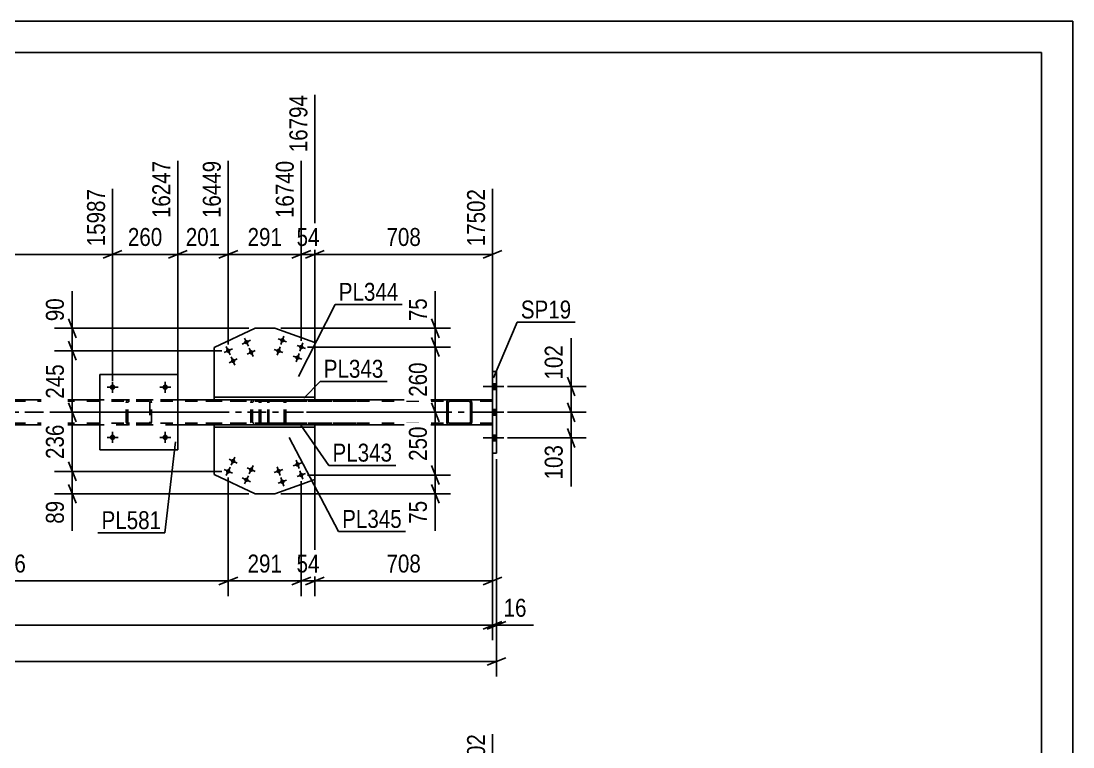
# Model space of a CAD drawing. Header units: millimetres. Extents: x 0 to 841, y 0 to 594.
# Drawn here: x 673.3 to 841, y 478.2 to 594 of the extents above; entities that cross this region are included whole.
import ezdxf

# ---------------------------------------------------------------- set-up
doc = ezdxf.new("R2010")
doc.units = ezdxf.units.MM
doc.linetypes.add('DXK_LINE_DOT2', pattern=[3.9198, 1.9599, -1.9599])
doc.linetypes.add('DXK_LINE_DOT3', pattern=[5.9187, 2.979, -0.9799, 0.9799, -0.9799])
doc.styles.add('Arial Narrow', font='ARIALN.TTF', dxfattribs={"height": 0.2})

# ---------------------------------------------------------------- blocks, each defined once
blk = doc.blocks.new('Unknown-122568681-1133')
at = {"color": 5, "linetype": 'Continuous'}
for p, q in [((841, 594), (0, 594)), ((841, 0), (841, 594)), ((836, 589), (5, 589)), ((836, 5), (836, 589))]:
    blk.add_line(p, q, dxfattribs=at)
blk = doc.blocks.new('Bolt-122568681-3893 - 3869')
at = {"linetype": 'Continuous'}
for points in [[(717.04, 523.15, -1), (717.72, 523.4, -1)], [(714.02, 522.09, -1), (714.7, 522.33, -1)], [(717.64, 521.46, -1), (718.32, 521.7, -1)], [(714.62, 520.39, -1), (715.3, 520.63, -1)]]:
    blk.add_hatch(color=1, dxfattribs=at).paths.add_polyline_path(points)
at = {"color": 1, "linetype": 'Continuous'}
for p, q in [((718.06, 523.52), (716.7, 523.03)), ((717.62, 522.6), (717.14, 523.95)), ((715.04, 522.45), (713.68, 521.96)), ((714.6, 521.53), (714.12, 522.88)), ((718.66, 521.82), (717.3, 521.34)), ((718.22, 520.9), (717.74, 522.26)), ((715.64, 520.75), (714.29, 520.27)), ((715.2, 519.83), (714.72, 521.19))]:
    blk.add_line(p, q, dxfattribs=at)
blk = doc.blocks.new('Part-122568681-4022 - 3869')
at = {"linetype": 'Continuous'}
blk.add_hatch(color=2, dxfattribs=at).paths.add_polyline_path([(736.47, 533.59), (735.67, 534.99), (737.27, 534.99)])
at = {"color": 2, "linetype": 'Continuous'}
for p, q in [((736.47, 533.59), (735.67, 534.99)), ((735.67, 534.99), (737.27, 534.99)), ((737.27, 534.99), (736.47, 533.59)), ((685.89, 533.59), (647.21, 533.59)), ((704.11, 533.59), (698.29, 533.59)), ((741.64, 533.59), (720.15, 533.59)), ((748.47, 533.59), (744.69, 533.59)), ((685.89, 529.59), (647.21, 529.59)), ((704.11, 529.59), (698.29, 529.59)), ((748.47, 529.59), (720.14, 529.59))]:
    blk.add_line(p, q, dxfattribs=at)
at = {"color": 7, "linetype": 'DXK_LINE_DOT2'}
for p, q in [((748.47, 533.35), (105.72, 533.35)), ((748.47, 533.59), (124, 533.59)), ((698.29, 533.59), (685.89, 533.59)), ((720.15, 533.59), (704.11, 533.59)), ((744.69, 533.59), (741.64, 533.59)), ((748.47, 529.59), (748.47, 533.59)), ((748.47, 533.59), (748.47, 533.59)), ((748.47, 533.59), (748.47, 529.59)), ((748.47, 533.35), (748.47, 533.35)), ((748.47, 529.83), (105.72, 529.83)), ((698.29, 529.59), (685.89, 529.59)), ((720.14, 529.59), (704.11, 529.59)), ((748.47, 529.83), (748.47, 529.83)), ((748.47, 529.59), (748.47, 529.59)), ((748.47, 529.59), (748.47, 529.59))]:
    blk.add_line(p, q, dxfattribs=at)
at = {"color": 7, "linetype": 'DXK_LINE_DOT3'}
blk.add_line((105.72, 531.59), (748.47, 531.59), dxfattribs=at)
at = {"color": 2, "linetype": 'Continuous'}
blk.add_circle((736.47, 534.49), 1, dxfattribs=at)
blk = doc.blocks.new('Bolt-122568681-3894 - 3869')
at = {"linetype": 'Continuous'}
for points in [[(706.78, 523.95, -1), (707.43, 523.64, -1)], [(706.01, 522.32, -1), (706.66, 522.01, -1)], [(709.67, 522.58, -1), (710.32, 522.27, -1)], [(708.9, 520.95, -1), (709.55, 520.65, -1)]]:
    blk.add_hatch(color=1, dxfattribs=at).paths.add_polyline_path(points)
at = {"color": 1, "linetype": 'Continuous'}
for p, q in [((707.76, 523.49), (706.46, 524.1)), ((706.8, 523.14), (707.41, 524.45)), ((706.99, 521.86), (705.69, 522.48)), ((706.03, 521.52), (706.64, 522.82)), ((710.65, 522.12), (709.35, 522.73)), ((709.69, 521.78), (710.31, 523.08)), ((709.88, 520.49), (708.58, 521.11)), ((708.92, 520.15), (709.54, 521.45))]:
    blk.add_line(p, q, dxfattribs=at)
blk = doc.blocks.new('Part-122568681-3909 - 3869')
at = {"color": 2, "linetype": 'Continuous'}
for p, q in [((704.11, 529.59), (704.11, 529.59)), ((704.11, 529.59), (720.14, 529.59)), ((704.11, 529.19), (704.11, 529.59)), ((704.11, 529.19), (720.14, 529.19)), ((720.14, 529.59), (720.14, 529.59)), ((720.14, 529.19), (720.14, 529.59))]:
    blk.add_line(p, q, dxfattribs=at)
at = {"color": 7, "linetype": 'DXK_LINE_DOT2'}
for p, q in [((720.14, 529.59), (704.11, 529.59)), ((704.11, 529.19), (720.14, 529.19))]:
    blk.add_line(p, q, dxfattribs=at)
blk = doc.blocks.new('Part-122568681-3914 - 3869')
at = {"color": 2, "linetype": 'Continuous'}
for p, q in [((704.11, 529.19), (704.11, 521.67)), ((720.14, 529.19), (720.14, 520.86)), ((704.11, 521.67), (710.63, 518.59)), ((720.14, 520.86), (713.74, 518.59)), ((710.63, 518.59), (713.74, 518.59))]:
    blk.add_line(p, q, dxfattribs=at)
at = {"color": 7, "linetype": 'DXK_LINE_DOT2'}
blk.add_line((720.14, 529.19), (704.11, 529.19), dxfattribs=at)
blk = doc.blocks.new('Bolt-122568681-3920 - 3869')
at = {"linetype": 'Continuous'}
for points in [[(715.3, 542.95, -1), (714.63, 543.19, -1)], [(714.7, 541.25, -1), (714.02, 541.5, -1)], [(718.32, 541.88, -1), (717.64, 542.12, -1)], [(717.72, 540.18, -1), (717.04, 540.43, -1)]]:
    blk.add_hatch(color=1, dxfattribs=at).paths.add_polyline_path(points)
at = {"color": 1, "linetype": 'Continuous'}
for p, q in [((715.21, 543.75), (714.72, 542.39)), ((714.6, 542.05), (714.12, 540.7)), ((714.29, 543.31), (715.64, 542.83)), ((717.3, 542.24), (718.66, 541.76)), ((718.22, 542.68), (717.74, 541.32)), ((713.68, 541.62), (715.04, 541.13)), ((716.7, 540.55), (718.06, 540.06)), ((717.62, 540.98), (717.14, 539.63))]:
    blk.add_line(p, q, dxfattribs=at)
blk = doc.blocks.new('Part-122568681-3985 - 3869')
at = {"color": 2, "linetype": 'Continuous'}
blk.add_line((704.11, 533.59), (700.38, 533.59), dxfattribs=at)
at = {"color": 7, "linetype": 'DXK_LINE_DOT2'}
for p, q in [((712.54, 533.35), (700.38, 533.35)), ((712.54, 533.59), (704.11, 533.59)), ((709.98, 533.3), (709.94, 533.11)), ((709.98, 533.3), (709.98, 533.3)), ((710.21, 533.21), (710.27, 533.28)), ((710.44, 533.59), (710.25, 533.56)), ((710.27, 533.28), (710.35, 533.34)), ((710.35, 533.34), (710.44, 533.35)), ((710.44, 533.59), (710.44, 533.59)), ((711.26, 533.59), (711.26, 533.35)), ((712.64, 533.56), (712.54, 533.59)), ((712.54, 533.35), (712.59, 533.34)), ((712.59, 533.34), (712.63, 533.28)), ((712.63, 533.28), (712.66, 533.21)), ((712.73, 533.45), (712.64, 533.56)), ((712.79, 533.3), (712.73, 533.45)), ((712.81, 533.11), (712.79, 533.3)), ((709.94, 530.07), (709.94, 533.11)), ((710.19, 533.11), (710.21, 533.21)), ((710.19, 530.07), (710.19, 533.11)), ((712.66, 533.21), (712.67, 533.11)), ((712.67, 530.07), (712.67, 533.11)), ((712.81, 530.07), (712.81, 533.11)), ((709.94, 530.07), (709.98, 529.89)), ((710.21, 529.98), (710.19, 530.07)), ((710.27, 529.9), (710.21, 529.98)), ((712.66, 529.98), (712.63, 529.9)), ((712.67, 530.07), (712.66, 529.98)), ((712.79, 529.89), (712.81, 530.07)), ((712.54, 529.83), (700.38, 529.83)), ((712.54, 529.59), (700.38, 529.59)), ((710.25, 529.63), (710.26, 529.63)), ((710.26, 529.63), (710.44, 529.59)), ((710.27, 529.9), (710.29, 529.89)), ((710.29, 529.89), (710.35, 529.85)), ((710.35, 529.85), (710.44, 529.83)), ((711.26, 529.59), (711.26, 529.83)), ((712.59, 529.85), (712.54, 529.83)), ((712.54, 529.59), (712.64, 529.63)), ((712.63, 529.9), (712.59, 529.85)), ((712.64, 529.63), (712.73, 529.74)), ((712.73, 529.74), (712.79, 529.89))]:
    blk.add_line(p, q, dxfattribs=at)
blk.add_arc((710.43, 533.1), 0.492, 111.1944, 156.1509, dxfattribs=at)
blk = doc.blocks.new('Bolt-122568681-3921 - 3869')
at = {"linetype": 'Continuous'}
for points in [[(706.66, 541.57, -1), (706.01, 541.26, -1)], [(709.55, 542.94, -1), (708.9, 542.63, -1)], [(707.43, 539.94, -1), (706.78, 539.63, -1)], [(710.32, 541.31, -1), (709.67, 541, -1)]]:
    blk.add_hatch(color=1, dxfattribs=at).paths.add_polyline_path(points)
at = {"color": 1, "linetype": 'Continuous'}
for p, q in [((708.92, 543.43), (709.54, 542.13)), ((705.69, 541.1), (706.99, 541.72)), ((706.03, 542.06), (706.64, 540.76)), ((708.58, 542.47), (709.88, 543.09)), ((709.69, 541.81), (710.31, 540.5)), ((706.46, 539.48), (707.76, 540.09)), ((706.8, 540.44), (707.41, 539.13)), ((709.35, 540.85), (710.65, 541.46))]:
    blk.add_line(p, q, dxfattribs=at)
blk = doc.blocks.new('Part-122568681-3926 - 3869')
at = {"color": 2, "linetype": 'Continuous'}
for p, q in [((704.11, 533.99), (704.11, 533.59)), ((704.11, 533.99), (720.15, 533.99)), ((704.11, 533.59), (720.15, 533.59)), ((720.15, 533.99), (720.15, 533.59))]:
    blk.add_line(p, q, dxfattribs=at)
blk = doc.blocks.new('Part-122568681-3931 - 3869')
at = {"color": 2, "linetype": 'Continuous'}
for p, q in [((710.63, 544.99), (704.11, 541.91)), ((713.74, 544.99), (710.63, 544.99)), ((720.15, 542.72), (713.74, 544.99)), ((704.11, 541.91), (704.11, 533.99)), ((720.15, 533.99), (720.15, 542.72))]:
    blk.add_line(p, q, dxfattribs=at)
at = {"color": 7, "linetype": 'DXK_LINE_DOT2'}
blk.add_line((704.11, 533.99), (720.15, 533.99), dxfattribs=at)
blk = doc.blocks.new('Part-122568681-4027 - 3869')
at = {"color": 7, "linetype": 'DXK_LINE_DOT2'}
for p, q in [((711.3, 533.3), (711.26, 533.11)), ((711.3, 533.3), (711.3, 533.3)), ((711.53, 533.21), (711.59, 533.28)), ((711.76, 533.59), (711.57, 533.56)), ((711.59, 533.28), (711.67, 533.34)), ((711.67, 533.34), (711.77, 533.35)), ((711.77, 533.59), (711.76, 533.59)), ((720.15, 533.59), (711.77, 533.59)), ((726.76, 533.35), (711.77, 533.35)), ((715.2, 533.56), (715.01, 533.59)), ((715.01, 533.35), (715.1, 533.34)), ((715.1, 533.34), (715.19, 533.28)), ((715.19, 533.28), (715.24, 533.21)), ((715.52, 533.11), (715.48, 533.3)), ((715.48, 533.3), (715.48, 533.3)), ((711.26, 530.07), (711.26, 533.11)), ((711.52, 533.11), (711.53, 533.21)), ((711.52, 530.07), (711.52, 533.11)), ((715.24, 533.21), (715.26, 533.11)), ((715.26, 530.07), (715.26, 533.11)), ((715.52, 530.07), (715.52, 533.11)), ((711.26, 530.07), (711.3, 529.89)), ((711.53, 529.98), (711.52, 530.07)), ((711.59, 529.9), (711.53, 529.98)), ((715.24, 529.98), (715.19, 529.9)), ((715.26, 530.07), (715.24, 529.98)), ((715.48, 529.89), (715.52, 530.07)), ((711.57, 529.63), (711.58, 529.63)), ((711.58, 529.63), (711.77, 529.59)), ((711.59, 529.9), (711.61, 529.89)), ((711.61, 529.89), (711.67, 529.85)), ((711.67, 529.85), (711.77, 529.83)), ((726.76, 529.83), (711.77, 529.83)), ((726.76, 529.59), (711.77, 529.59)), ((715.1, 529.85), (715.01, 529.83)), ((715.01, 529.59), (715.2, 529.63)), ((715.19, 529.9), (715.1, 529.85))]:
    blk.add_line(p, q, dxfattribs=at)
at = {"color": 2, "linetype": 'Continuous'}
blk.add_line((726.76, 533.59), (720.15, 533.59), dxfattribs=at)
at = {"color": 7, "linetype": 'DXK_LINE_DOT2'}
for centre, start, end in [((711.75, 533.09), 110.7586, 155.6803), ((715.03, 530.1), 290.7586, 335.6803)]:
    blk.add_arc(centre, 0.496, start, end, dxfattribs=at)
blk = doc.blocks.new('Bolt-122568681-3963 - 3869')
at = {"linetype": 'Continuous'}
for points in [[(749.11, 535.25), (749.11, 536.13), (748.47, 536.13), (748.47, 535.25)], [(749.11, 535.25), (749.11, 536.13), (748.47, 536.13), (748.47, 535.25)], [(749.11, 535.25), (749.11, 536.13), (748.47, 536.13), (748.47, 535.25)], [(749.11, 531.15), (749.11, 532.03), (748.47, 532.03), (748.47, 531.15)], [(749.11, 531.15), (749.11, 532.03), (748.47, 532.03), (748.47, 531.15)], [(749.11, 527.05), (749.11, 527.93), (748.47, 527.93), (748.47, 527.05)], [(749.11, 527.05), (749.11, 527.93), (748.47, 527.93), (748.47, 527.05)], [(749.11, 527.05), (749.11, 527.93), (748.47, 527.93), (748.47, 527.05)]]:
    blk.add_hatch(color=1, dxfattribs=at).paths.add_polyline_path(points)
at = {"color": 1, "linetype": 'Continuous'}
for p, q in [((750.27, 535.69), (746.95, 535.69)), ((750.27, 535.69), (746.95, 535.69)), ((750.27, 535.69), (746.95, 535.69)), ((749.11, 536.13), (748.47, 536.13)), ((749.11, 536.13), (748.47, 536.13)), ((749.11, 536.13), (748.47, 536.13)), ((749.11, 535.25), (748.47, 535.25)), ((749.11, 535.25), (748.47, 535.25)), ((749.11, 535.25), (748.47, 535.25)), ((749.11, 532.03), (748.47, 532.03)), ((749.11, 532.03), (748.47, 532.03)), ((750.27, 531.59), (746.95, 531.59)), ((750.27, 531.59), (746.95, 531.59)), ((749.11, 531.15), (748.47, 531.15)), ((749.11, 531.15), (748.47, 531.15)), ((750.27, 527.49), (746.95, 527.49)), ((750.27, 527.49), (746.95, 527.49)), ((750.27, 527.49), (746.95, 527.49)), ((749.11, 527.93), (748.47, 527.93)), ((749.11, 527.93), (748.47, 527.93)), ((749.11, 527.93), (748.47, 527.93)), ((749.11, 527.05), (748.47, 527.05)), ((749.11, 527.05), (748.47, 527.05)), ((749.11, 527.05), (748.47, 527.05))]:
    blk.add_line(p, q, dxfattribs=at)
blk = doc.blocks.new('Part-122568681-4071 - 3869')
at = {"color": 2, "linetype": 'Continuous'}
for p, q in [((741.2, 533.3), (741.17, 533.11)), ((741.43, 533.21), (741.48, 533.28)), ((741.65, 533.59), (741.46, 533.56)), ((741.48, 533.28), (741.56, 533.34)), ((741.56, 533.34), (741.65, 533.35)), ((744.69, 533.59), (741.65, 533.59)), ((744.69, 533.35), (741.65, 533.35)), ((744.87, 533.56), (744.69, 533.59)), ((744.69, 533.35), (744.78, 533.34)), ((744.78, 533.34), (744.86, 533.28)), ((744.86, 533.28), (744.91, 533.21)), ((745.17, 533.11), (745.13, 533.3)), ((741.17, 530.07), (741.17, 533.11)), ((741.41, 533.11), (741.43, 533.21)), ((741.41, 530.07), (741.41, 533.11)), ((744.91, 533.21), (744.93, 533.11)), ((744.93, 533.11), (744.93, 530.07)), ((745.17, 530.07), (745.17, 533.11)), ((741.17, 530.07), (741.2, 529.89)), ((741.43, 529.98), (741.41, 530.07)), ((741.48, 529.9), (741.43, 529.98)), ((744.91, 529.98), (744.86, 529.9)), ((744.93, 530.07), (744.91, 529.98)), ((745.13, 529.89), (745.17, 530.07)), ((741.46, 529.63), (741.65, 529.59)), ((741.56, 529.85), (741.48, 529.9)), ((741.65, 529.83), (741.56, 529.85)), ((744.69, 529.83), (741.65, 529.83)), ((744.69, 529.59), (741.65, 529.59)), ((744.78, 529.85), (744.69, 529.83)), ((744.69, 529.59), (744.87, 529.63)), ((744.86, 529.9), (744.78, 529.85))]:
    blk.add_line(p, q, dxfattribs=at)
at = {"color": 7, "linetype": 'DXK_LINE_DOT2'}
for p, q in [((741.17, 533.11), (741.2, 533.3)), ((741.46, 533.56), (741.65, 533.59)), ((744.69, 533.59), (744.87, 533.56)), ((745.13, 533.3), (745.17, 533.11)), ((741.2, 529.89), (741.17, 530.07)), ((745.17, 530.07), (745.13, 529.89)), ((741.65, 529.59), (741.46, 529.63)), ((744.87, 529.63), (744.69, 529.59))]:
    blk.add_line(p, q, dxfattribs=at)
at = {"color": 7, "linetype": 'DXK_LINE_DOT3'}
blk.add_line((743.17, 531.59), (743.17, 531.59), dxfattribs=at)
at = {"color": 2, "linetype": 'Continuous'}
for centre, start, end in [((741.65, 533.11), 112.5003, 157.5003), ((744.69, 533.11), 22.5003, 67.5003), ((741.65, 530.07), 202.5003, 247.5003), ((744.69, 530.07), 292.5003, 337.5003)]:
    blk.add_arc(centre, 0.48, start, end, dxfattribs=at)
at = {"color": 7, "linetype": 'DXK_LINE_DOT2'}
for centre, start, end in [((741.65, 533.11), 112.5003, 157.5003), ((744.69, 533.11), 22.5003, 67.5003), ((741.65, 530.07), 202.5003, 247.5003), ((744.69, 530.07), 292.5003, 337.5003)]:
    blk.add_arc(centre, 0.48, start, end, dxfattribs=at)
blk = doc.blocks.new('Bolt-122568681-4073 - 3869')
at = {"linetype": 'Continuous'}
for points in [[(688.33, 535.59, -1), (687.45, 535.59, -1)], [(696.73, 535.59, -1), (695.85, 535.59, -1)]]:
    blk.add_hatch(color=1, dxfattribs=at).paths.add_polyline_path(points)
at = {"color": 1, "linetype": 'Continuous'}
for p, q in [((687.01, 535.59), (688.77, 535.59)), ((687.89, 536.47), (687.89, 534.71)), ((695.41, 535.59), (697.17, 535.59)), ((696.29, 536.47), (696.29, 534.71))]:
    blk.add_line(p, q, dxfattribs=at)
blk = doc.blocks.new('Part-122568681-4090 - 3869')
at = {"color": 7, "linetype": 'DXK_LINE_DOT2'}
for p, q in [((690.09, 533.11), (690.12, 533.3)), ((690.12, 533.3), (690.09, 533.11)), ((690.34, 533.21), (690.4, 533.28)), ((690.38, 533.56), (690.57, 533.59)), ((690.57, 533.59), (690.38, 533.56)), ((690.4, 533.28), (690.47, 533.34)), ((690.47, 533.34), (690.57, 533.35)), ((693.61, 533.59), (690.57, 533.59)), ((693.61, 533.35), (690.57, 533.35)), ((693.61, 533.59), (693.79, 533.56)), ((693.79, 533.56), (693.61, 533.59)), ((693.61, 533.35), (693.7, 533.34)), ((693.7, 533.34), (693.78, 533.28)), ((693.78, 533.28), (693.83, 533.21)), ((694.05, 533.3), (694.09, 533.11)), ((694.09, 533.11), (694.05, 533.3)), ((690.09, 530.07), (690.09, 533.11)), ((690.33, 533.11), (690.34, 533.21)), ((690.33, 530.07), (690.33, 533.11)), ((693.83, 533.21), (693.85, 533.11)), ((693.85, 533.11), (693.85, 530.07)), ((694.09, 530.07), (694.09, 533.11)), ((690.12, 529.89), (690.09, 530.07)), ((690.09, 530.07), (690.12, 529.89)), ((690.34, 529.98), (690.33, 530.07)), ((690.4, 529.9), (690.34, 529.98)), ((693.83, 529.98), (693.78, 529.9)), ((693.85, 530.07), (693.83, 529.98)), ((694.09, 530.07), (694.05, 529.89)), ((694.05, 529.89), (694.09, 530.07)), ((690.57, 529.59), (690.38, 529.63)), ((690.38, 529.63), (690.57, 529.59)), ((690.47, 529.85), (690.4, 529.9)), ((690.57, 529.83), (690.47, 529.85)), ((693.61, 529.83), (690.57, 529.83)), ((693.61, 529.59), (690.57, 529.59)), ((693.7, 529.85), (693.61, 529.83)), ((693.79, 529.63), (693.61, 529.59)), ((693.61, 529.59), (693.79, 529.63)), ((693.78, 529.9), (693.7, 529.85))]:
    blk.add_line(p, q, dxfattribs=at)
at = {"color": 7, "linetype": 'DXK_LINE_DOT3'}
blk.add_line((692.09, 531.59), (692.09, 531.59), dxfattribs=at)
at = {"color": 7, "linetype": 'DXK_LINE_DOT2'}
for centre, start, end in [((690.57, 533.11), 112.5003, 157.5003), ((690.57, 533.11), 112.5003, 157.5003), ((693.61, 533.11), 22.5003, 67.5003), ((693.61, 533.11), 22.5003, 67.5003), ((690.57, 530.07), 202.5003, 247.5003), ((690.57, 530.07), 202.5003, 247.5003), ((693.61, 530.07), 292.5003, 337.5003), ((693.61, 530.07), 292.5003, 337.5003)]:
    blk.add_arc(centre, 0.48, start, end, dxfattribs=at)
blk = doc.blocks.new('Part-122568681-4095 - 3869')
at = {"color": 2, "linetype": 'Continuous'}
for p, q in [((685.89, 537.59), (685.89, 525.59)), ((685.89, 537.59), (698.29, 537.59)), ((698.29, 537.59), (698.29, 525.59)), ((685.89, 525.59), (698.29, 525.59))]:
    blk.add_line(p, q, dxfattribs=at)
blk = doc.blocks.new('Bolt-122568681-4096 - 3869')
at = {"linetype": 'Continuous'}
for points in [[(688.33, 527.59, -1), (687.45, 527.59, -1)], [(696.73, 527.59, -1), (695.85, 527.59, -1)]]:
    blk.add_hatch(color=1, dxfattribs=at).paths.add_polyline_path(points)
at = {"color": 1, "linetype": 'Continuous'}
for p, q in [((687.89, 528.47), (687.89, 526.71)), ((696.29, 528.47), (696.29, 526.71)), ((687.01, 527.59), (688.77, 527.59)), ((695.41, 527.59), (697.17, 527.59))]:
    blk.add_line(p, q, dxfattribs=at)
blk = doc.blocks.new('Part-122568681-4115 - 3869')
at = {"color": 2, "linetype": 'Continuous'}
for p, q in [((748.47, 538.09), (748.47, 538.09)), ((748.47, 538.09), (749.11, 538.09)), ((748.47, 538.09), (748.47, 525.09)), ((749.11, 538.09), (749.11, 538.09)), ((749.11, 538.09), (749.11, 525.09)), ((748.47, 525.09), (748.47, 525.09)), ((749.11, 525.09), (748.47, 525.09)), ((749.11, 525.09), (749.11, 525.09))]:
    blk.add_line(p, q, dxfattribs=at)
at = {"color": 7, "linetype": 'DXK_LINE_DOT2'}
for p, q in [((749.11, 538.09), (748.47, 538.09)), ((748.47, 538.09), (748.47, 525.09)), ((749.11, 538.09), (749.11, 525.09)), ((748.47, 525.09), (749.11, 525.09))]:
    blk.add_line(p, q, dxfattribs=at)
blk = doc.blocks.new('StraightDimension-122568681-4601 - 3869')
at = {"color": 7, "linetype": 'Continuous'}
for p, q in [((647.21, 534.59), (647.21, 571.71)), ((687.89, 536.59), (687.89, 567.21)), ((648.71, 557.37), (645.71, 556.17)), ((647.21, 556.77), (687.89, 556.77)), ((686.39, 556.17), (689.39, 557.37))]:
    blk.add_line(p, q, dxfattribs=at)
at = {"color": 0, "linetype": 'Continuous'}
blk.add_wipeout([(687.29, 567.81), (683.09, 567.81), (683.09, 557.47), (687.29, 557.47)], dxfattribs=at)
at = {"color": 0}
blk.add_wipeout([(671.8, 557.52), (671.8, 561.72), (663.29, 561.72), (663.29, 557.52)], dxfattribs=at)
at = {"color": 3, "linetype": 'Continuous', "style": 'Arial Narrow'}
blk.add_text('15987', height=2.863, rotation=90.0002, dxfattribs=at).set_placement((686.69, 558.07))
at = {"color": 3, "style": 'Arial Narrow'}
blk.add_text('1017', height=2.863, dxfattribs=at).set_placement((663.89, 558.12))
blk = doc.blocks.new('StraightDimension-122568681-4386 - 3869')
at = {"color": 7, "linetype": 'Continuous'}
for p, q in [((718.98, 521.58), (741.75, 521.58)), ((738.75, 523.08), (739.95, 520.08)), ((739.35, 518.59), (739.35, 521.58)), ((739.95, 517.09), (738.75, 520.09)), ((714.74, 518.59), (741.75, 518.59))]:
    blk.add_line(p, q, dxfattribs=at)
at = {"color": 0}
blk.add_wipeout([(738.6, 518.06), (734.4, 518.06), (734.4, 513.21), (738.6, 513.21)], dxfattribs=at)
at = {"color": 7, "linetype": 'Continuous'}
blk.add_line((739.35, 518.59), (739.35, 512.68), dxfattribs=at)
blk.add_line((739.35, 518.59), (739.35, 512.68), dxfattribs=at)
at = {"color": 3, "style": 'Arial Narrow'}
blk.add_text('75', height=2.863, rotation=90.0002, dxfattribs=at).set_placement((738, 513.81))
blk = doc.blocks.new('StraightDimension-122568681-4487 - 3869')
at = {"color": 7, "linetype": 'Continuous'}
for p, q in [((749.11, 524.09), (749.11, 489.43)), ((63.16, 491.83), (749.11, 491.83)), ((747.61, 491.23), (750.61, 492.43))]:
    blk.add_line(p, q, dxfattribs=at)
blk = doc.blocks.new('StraightDimension-122568681-4168 - 3869')
at = {"color": 7, "linetype": 'Continuous'}
for p, q in [((760.4, 537.19), (761.6, 534.19)), ((750.87, 535.69), (763.4, 535.69)), ((761, 531.59), (761, 535.69)), ((761.6, 530.09), (760.4, 533.09)), ((750.87, 531.59), (763.4, 531.59))]:
    blk.add_line(p, q, dxfattribs=at)
at = {"color": 0}
blk.add_wipeout([(760.25, 542.9), (756.05, 542.9), (756.05, 536.22), (760.25, 536.22)], dxfattribs=at)
at = {"color": 7, "linetype": 'Continuous'}
blk.add_line((761, 535.69), (761, 543.43), dxfattribs=at)
blk.add_line((761, 535.69), (761, 543.43), dxfattribs=at)
at = {"color": 3, "style": 'Arial Narrow'}
blk.add_text('102', height=2.863, rotation=90.0002, dxfattribs=at).set_placement((759.65, 536.82))
blk = doc.blocks.new('StraightDimension-122568681-4184 - 3869')
at = {"color": 7, "linetype": 'Continuous'}
for p, q in [((760.4, 533.09), (761.6, 530.09)), ((750.87, 531.59), (763.4, 531.59)), ((761, 527.49), (761, 531.59)), ((761.6, 525.99), (760.4, 528.99)), ((750.87, 527.49), (763.4, 527.49))]:
    blk.add_line(p, q, dxfattribs=at)
at = {"color": 0}
blk.add_wipeout([(760.25, 526.97), (756.05, 526.97), (756.05, 520.28), (760.25, 520.28)], dxfattribs=at)
at = {"color": 7, "linetype": 'Continuous'}
blk.add_line((761, 527.49), (761, 519.76), dxfattribs=at)
blk.add_line((761, 527.49), (761, 519.76), dxfattribs=at)
at = {"color": 3, "style": 'Arial Narrow'}
blk.add_text('103', height=2.863, rotation=90.0002, dxfattribs=at).set_placement((759.65, 520.88))
blk = doc.blocks.new('StraightDimension-122568681-4201 - 3869')
at = {"color": 7, "linetype": 'Continuous'}
for p, q in [((680.88, 546.49), (682.08, 543.49)), ((709.63, 544.99), (678.63, 544.99)), ((681.48, 541.41), (681.48, 544.99)), ((682.08, 539.91), (680.88, 542.91)), ((705.34, 541.41), (678.63, 541.41))]:
    blk.add_line(p, q, dxfattribs=at)
at = {"color": 0}
blk.add_wipeout([(680.73, 550.37), (676.53, 550.37), (676.53, 545.52), (680.73, 545.52)], dxfattribs=at)
at = {"color": 7, "linetype": 'Continuous'}
blk.add_line((681.48, 544.99), (681.48, 550.9), dxfattribs=at)
blk.add_line((681.48, 544.99), (681.48, 550.9), dxfattribs=at)
at = {"color": 3, "style": 'Arial Narrow'}
blk.add_text('90', height=2.863, rotation=90.0002, dxfattribs=at).set_placement((680.13, 546.12))
blk = doc.blocks.new('StraightDimension-122568681-4211 - 3869')
at = {"color": 7, "linetype": 'Continuous'}
for p, q in [((680.88, 523.67), (682.08, 520.67)), ((705.34, 522.17), (678.63, 522.17)), ((681.48, 518.59), (681.48, 522.17)), ((682.08, 517.09), (680.88, 520.09)), ((709.63, 518.59), (678.63, 518.59))]:
    blk.add_line(p, q, dxfattribs=at)
at = {"color": 0}
blk.add_wipeout([(680.73, 518.06), (676.53, 518.06), (676.53, 513.21), (680.73, 513.21)], dxfattribs=at)
at = {"color": 7, "linetype": 'Continuous'}
blk.add_line((681.48, 518.59), (681.48, 512.68), dxfattribs=at)
blk.add_line((681.48, 518.59), (681.48, 512.68), dxfattribs=at)
at = {"color": 3, "style": 'Arial Narrow'}
blk.add_text('89', height=2.863, rotation=90.0002, dxfattribs=at).set_placement((680.13, 513.81))
blk = doc.blocks.new('StraightDimension-122568681-4221 - 3869')
at = {"color": 7, "linetype": 'Continuous'}
for p, q in [((680.88, 533.09), (682.08, 530.09)), ((705.22, 531.59), (678.63, 531.59)), ((681.48, 522.17), (681.48, 531.59)), ((682.08, 520.67), (680.88, 523.67)), ((705.34, 522.17), (678.63, 522.17))]:
    blk.add_line(p, q, dxfattribs=at)
at = {"color": 0}
blk.add_wipeout([(680.73, 530.22), (676.53, 530.22), (676.53, 523.54), (680.73, 523.54)], dxfattribs=at)
at = {"color": 3, "style": 'Arial Narrow'}
blk.add_text('236', height=2.863, rotation=90.0002, dxfattribs=at).set_placement((680.13, 524.14))
blk = doc.blocks.new('StraightDimension-122568681-4237 - 3869')
at = {"color": 7, "linetype": 'Continuous'}
for p, q in [((680.88, 542.91), (682.08, 539.91)), ((705.34, 541.41), (678.63, 541.41)), ((681.48, 531.59), (681.48, 541.41)), ((682.08, 530.09), (680.88, 533.09)), ((705.22, 531.59), (678.63, 531.59))]:
    blk.add_line(p, q, dxfattribs=at)
at = {"color": 0}
blk.add_wipeout([(680.73, 539.85), (676.53, 539.85), (676.53, 533.16), (680.73, 533.16)], dxfattribs=at)
at = {"color": 3, "style": 'Arial Narrow'}
blk.add_text('245', height=2.863, rotation=90.0002, dxfattribs=at).set_placement((680.13, 533.76))
blk = doc.blocks.new('StraightDimension-122568681-4309 - 3869')
at = {"color": 7, "linetype": 'Continuous'}
for p, q in [((748.47, 528.59), (748.47, 502.28)), ((720.14, 528.19), (720.14, 502.28)), ((721.64, 505.28), (718.64, 504.08)), ((746.97, 504.08), (749.97, 505.28)), ((720.14, 504.68), (748.47, 504.68))]:
    blk.add_line(p, q, dxfattribs=at)
at = {"color": 0}
blk.add_wipeout([(737.65, 505.43), (737.65, 509.63), (730.96, 509.63), (730.96, 505.43)], dxfattribs=at)
at = {"color": 3, "style": 'Arial Narrow'}
blk.add_text('708', height=2.863, dxfattribs=at).set_placement((731.56, 506.03))
blk = doc.blocks.new('StraightDimension-122568681-4315 - 3869')
at = {"color": 7, "linetype": 'Continuous'}
for p, q in [((720.14, 528.19), (720.14, 502.28)), ((717.98, 520.58), (717.98, 502.28)), ((716.48, 504.08), (719.48, 505.28)), ((721.64, 505.28), (718.64, 504.08)), ((717.98, 504.68), (720.14, 504.68))]:
    blk.add_line(p, q, dxfattribs=at)
at = {"color": 0}
blk.add_wipeout([(721.49, 505.43), (721.49, 509.63), (716.63, 509.63), (716.63, 505.43)], dxfattribs=at)
at = {"color": 3, "style": 'Arial Narrow'}
blk.add_text('54', height=2.863, dxfattribs=at).set_placement((717.23, 506.03))
blk = doc.blocks.new('StraightDimension-122568681-4323 - 3869')
at = {"color": 7, "linetype": 'Continuous'}
for p, q in [((706.34, 521.17), (706.34, 502.28)), ((717.98, 520.58), (717.98, 502.28)), ((704.84, 504.08), (707.84, 505.28)), ((719.48, 505.28), (716.48, 504.08)), ((706.34, 504.68), (717.98, 504.68))]:
    blk.add_line(p, q, dxfattribs=at)
at = {"color": 0}
blk.add_wipeout([(715.5, 505.43), (715.5, 509.63), (708.82, 509.63), (708.82, 505.43)], dxfattribs=at)
at = {"color": 3, "style": 'Arial Narrow'}
blk.add_text('291', height=2.863, dxfattribs=at).set_placement((709.42, 506.03))
blk = doc.blocks.new('StraightDimension-122568681-4333 - 3869')
at = {"color": 7, "linetype": 'Continuous'}
for p, q in [((634.51, 528.19), (634.51, 502.28)), ((706.34, 521.17), (706.34, 502.28)), ((636.01, 505.28), (633.01, 504.08)), ((704.84, 504.08), (707.84, 505.28)), ((634.51, 504.68), (706.34, 504.68))]:
    blk.add_line(p, q, dxfattribs=at)
at = {"color": 0}
blk.add_wipeout([(674.68, 505.43), (674.68, 509.63), (666.17, 509.63), (666.17, 505.43)], dxfattribs=at)
at = {"color": 3, "style": 'Arial Narrow'}
blk.add_text('1796', height=2.863, dxfattribs=at).set_placement((666.77, 506.03))
blk = doc.blocks.new('StraightDimension-122568681-4360 - 3869')
at = {"color": 7, "linetype": 'Continuous'}
for p, q in [((738.75, 546.49), (739.95, 543.49)), ((714.74, 544.99), (741.75, 544.99)), ((739.95, 540.5), (738.75, 543.5)), ((739.35, 542), (739.35, 544.99)), ((718.98, 542), (741.75, 542))]:
    blk.add_line(p, q, dxfattribs=at)
at = {"color": 0}
blk.add_wipeout([(738.6, 550.37), (734.4, 550.37), (734.4, 545.52), (738.6, 545.52)], dxfattribs=at)
at = {"color": 7, "linetype": 'Continuous'}
blk.add_line((739.35, 544.99), (739.35, 550.9), dxfattribs=at)
blk.add_line((739.35, 544.99), (739.35, 550.9), dxfattribs=at)
at = {"color": 3, "style": 'Arial Narrow'}
blk.add_text('75', height=2.863, rotation=90.0002, dxfattribs=at).set_placement((738, 546.12))
blk = doc.blocks.new('StraightDimension-122568681-4370 - 3869')
at = {"color": 7, "linetype": 'Continuous'}
for p, q in [((738.75, 533.09), (739.95, 530.09)), ((718.83, 531.59), (741.75, 531.59)), ((739.35, 521.58), (739.35, 531.59)), ((718.98, 521.58), (741.75, 521.58)), ((739.95, 520.08), (738.75, 523.08))]:
    blk.add_line(p, q, dxfattribs=at)
at = {"color": 0}
blk.add_wipeout([(738.6, 529.93), (734.4, 529.93), (734.4, 523.24), (738.6, 523.24)], dxfattribs=at)
at = {"color": 3, "style": 'Arial Narrow'}
blk.add_text('250', height=2.863, rotation=90.0002, dxfattribs=at).set_placement((738, 523.84))
blk = doc.blocks.new('StraightDimension-122568681-4396 - 3869')
at = {"color": 7, "linetype": 'Continuous'}
for p, q in [((738.75, 543.5), (739.95, 540.5)), ((718.98, 542), (741.75, 542)), ((739.35, 531.59), (739.35, 542)), ((739.95, 530.09), (738.75, 533.09)), ((718.83, 531.59), (741.75, 531.59))]:
    blk.add_line(p, q, dxfattribs=at)
at = {"color": 0}
blk.add_wipeout([(738.6, 540.14), (734.4, 540.14), (734.4, 533.46), (738.6, 533.46)], dxfattribs=at)
at = {"color": 3, "style": 'Arial Narrow'}
blk.add_text('260', height=2.863, rotation=90.0002, dxfattribs=at).set_placement((738, 534.06))
blk = doc.blocks.new('StraightDimension-122568681-4498 - 3869')
at = {"color": 7, "linetype": 'Continuous'}
for p, q in [((748.47, 524.09), (748.47, 495.22)), ((749.11, 524.09), (749.11, 495.22)), ((746.97, 497.02), (749.97, 498.22)), ((750.61, 498.22), (747.61, 497.02)), ((748.47, 497.62), (749.11, 497.62))]:
    blk.add_line(p, q, dxfattribs=at)
at = {"color": 0}
blk.add_wipeout([(754.49, 498.37), (754.49, 502.57), (749.63, 502.57), (749.63, 498.37)], dxfattribs=at)
at = {"color": 7, "linetype": 'Continuous'}
blk.add_line((749.11, 497.62), (755.02, 497.62), dxfattribs=at)
blk.add_line((749.11, 497.62), (755.02, 497.62), dxfattribs=at)
at = {"color": 3, "style": 'Arial Narrow'}
blk.add_text('16', height=2.863, dxfattribs=at).set_placement((750.23, 498.97))
blk = doc.blocks.new('StraightDimension-122568681-4508 - 3869')
at = {"color": 7, "linetype": 'Continuous'}
for p, q in [((748.47, 524.09), (748.47, 495.22)), ((746.97, 497.02), (749.97, 498.22)), ((63.8, 497.62), (748.47, 497.62))]:
    blk.add_line(p, q, dxfattribs=at)
blk = doc.blocks.new('StraightDimension-122568681-4550 - 3869')
at = {"color": 7, "linetype": 'Continuous'}
for p, q in [((720.15, 534.99), (720.15, 582.21)), ((748.47, 534.59), (748.47, 567.21)), ((721.65, 557.37), (718.65, 556.17)), ((720.15, 556.77), (748.47, 556.77)), ((746.97, 556.17), (749.97, 557.37))]:
    blk.add_line(p, q, dxfattribs=at)
at = {"color": 0, "linetype": 'Continuous'}
blk.add_wipeout([(747.87, 567.81), (743.67, 567.81), (743.67, 557.47), (747.87, 557.47)], dxfattribs=at)
at = {"color": 0}
blk.add_wipeout([(737.65, 557.52), (737.65, 561.72), (730.96, 561.72), (730.96, 557.52)], dxfattribs=at)
at = {"color": 3, "linetype": 'Continuous', "style": 'Arial Narrow'}
blk.add_text('17502', height=2.863, rotation=90.0002, dxfattribs=at).set_placement((747.27, 558.07))
at = {"color": 3, "style": 'Arial Narrow'}
blk.add_text('708', height=2.863, dxfattribs=at).set_placement((731.56, 558.12))
blk = doc.blocks.new('StraightDimension-122568681-4554 - 3869')
at = {"color": 7, "linetype": 'Continuous'}
for p, q in [((720.15, 534.99), (720.15, 582.21)), ((717.98, 543), (717.98, 571.71)), ((716.48, 556.17), (719.48, 557.37)), ((717.98, 556.77), (720.15, 556.77)), ((721.65, 557.37), (718.65, 556.17))]:
    blk.add_line(p, q, dxfattribs=at)
at = {"color": 0, "linetype": 'Continuous'}
blk.add_wipeout([(719.55, 582.81), (715.35, 582.81), (715.35, 572.47), (719.55, 572.47)], dxfattribs=at)
at = {"color": 0}
blk.add_wipeout([(721.49, 557.52), (721.49, 561.72), (716.63, 561.72), (716.63, 557.52)], dxfattribs=at)
at = {"color": 3, "linetype": 'Continuous', "style": 'Arial Narrow'}
blk.add_text('16794', height=2.863, rotation=90.0002, dxfattribs=at).set_placement((718.95, 573.07))
at = {"color": 3, "style": 'Arial Narrow'}
blk.add_text('54', height=2.863, dxfattribs=at).set_placement((717.23, 558.12))
blk = doc.blocks.new('StraightDimension-122568681-4560 - 3869')
at = {"color": 7, "linetype": 'Continuous'}
for p, q in [((706.34, 542.41), (706.34, 571.71)), ((717.98, 543), (717.98, 571.71)), ((704.84, 556.17), (707.84, 557.37)), ((706.34, 556.77), (717.98, 556.77)), ((719.48, 557.37), (716.48, 556.17))]:
    blk.add_line(p, q, dxfattribs=at)
at = {"color": 0}
blk.add_wipeout([(715.5, 557.52), (715.5, 561.72), (708.82, 561.72), (708.82, 557.52)], dxfattribs=at)
at = {"color": 3, "style": 'Arial Narrow'}
blk.add_text('291', height=2.863, dxfattribs=at).set_placement((709.42, 558.12))
at = {"color": 0, "linetype": 'Continuous'}
blk.add_wipeout([(717.38, 572.31), (713.18, 572.31), (713.18, 561.97), (717.38, 561.97)], dxfattribs=at)
at = {"color": 3, "linetype": 'Continuous', "style": 'Arial Narrow'}
blk.add_text('16740', height=2.863, rotation=90.0002, dxfattribs=at).set_placement((716.78, 562.57))
blk = doc.blocks.new('StraightDimension-122568681-4568 - 3869')
at = {"color": 7, "linetype": 'Continuous'}
for p, q in [((698.29, 534.59), (698.29, 571.71)), ((706.34, 542.41), (706.34, 571.71)), ((696.79, 556.17), (699.79, 557.37)), ((698.29, 556.77), (706.34, 556.77)), ((707.84, 557.37), (704.84, 556.17))]:
    blk.add_line(p, q, dxfattribs=at)
at = {"color": 0}
blk.add_wipeout([(705.65, 557.52), (705.65, 561.72), (698.97, 561.72), (698.97, 557.52)], dxfattribs=at)
at = {"color": 3, "style": 'Arial Narrow'}
blk.add_text('201', height=2.863, dxfattribs=at).set_placement((699.57, 558.12))
at = {"color": 0, "linetype": 'Continuous'}
blk.add_wipeout([(705.74, 572.31), (701.54, 572.31), (701.54, 561.97), (705.74, 561.97)], dxfattribs=at)
at = {"color": 3, "linetype": 'Continuous', "style": 'Arial Narrow'}
blk.add_text('16449', height=2.863, rotation=90.0002, dxfattribs=at).set_placement((705.14, 562.57))
blk = doc.blocks.new('StraightDimension-122568681-4583 - 3869')
at = {"color": 7, "linetype": 'Continuous'}
for p, q in [((698.29, 534.59), (698.29, 571.71)), ((687.89, 536.59), (687.89, 567.21)), ((686.39, 556.17), (689.39, 557.37)), ((687.89, 556.77), (698.29, 556.77)), ((699.79, 557.37), (696.79, 556.17))]:
    blk.add_line(p, q, dxfattribs=at)
at = {"color": 0}
blk.add_wipeout([(696.43, 557.52), (696.43, 561.72), (689.74, 561.72), (689.74, 557.52)], dxfattribs=at)
at = {"color": 3, "style": 'Arial Narrow'}
blk.add_text('260', height=2.863, dxfattribs=at).set_placement((690.34, 558.12))
at = {"color": 0, "linetype": 'Continuous'}
blk.add_wipeout([(697.69, 572.31), (693.49, 572.31), (693.49, 561.97), (697.69, 561.97)], dxfattribs=at)
at = {"color": 3, "linetype": 'Continuous', "style": 'Arial Narrow'}
blk.add_text('16247', height=2.863, rotation=90.0002, dxfattribs=at).set_placement((697.09, 562.57))
blk = doc.blocks.new('StraightDimension-122568681-6353 - 5055')
at = {"color": 7, "linetype": 'Continuous'}
for p, q in [((748.47, 420.61), (748.47, 480.27)), ((741.17, 429.41), (741.17, 475.77)), ((739.67, 464.72), (742.67, 465.92)), ((741.17, 465.32), (748.47, 465.32)), ((749.97, 465.92), (746.97, 464.72))]:
    blk.add_line(p, q, dxfattribs=at)
at = {"color": 0}
blk.add_wipeout([(748.16, 466.07), (748.16, 470.27), (741.48, 470.27), (741.48, 466.07)], dxfattribs=at)
at = {"color": 3, "style": 'Arial Narrow'}
blk.add_text('183', height=2.863, dxfattribs=at).set_placement((742.08, 466.67))
at = {"color": 0, "linetype": 'Continuous'}
blk.add_wipeout([(747.87, 480.87), (743.67, 480.87), (743.67, 470.52), (747.87, 470.52)], dxfattribs=at)
at = {"color": 3, "linetype": 'Continuous', "style": 'Arial Narrow'}
blk.add_text('17502', height=2.863, rotation=90.0002, dxfattribs=at).set_placement((747.27, 471.12))
blk = doc.blocks.new('Mark-122568681-3905 - 3869')
at = {"color": 0}
blk.add_wipeout([(732.46, 523.72), (732.46, 526.72), (722.96, 526.72), (722.96, 523.72)], dxfattribs=at)
blk.add_wipeout([(732.46, 523.72), (732.46, 526.72), (722.96, 526.72), (722.96, 523.72)], dxfattribs=at)
at = {"color": 30, "linetype": 'Continuous'}
for p, q in [((717.9, 529.52), (722.36, 523.12)), ((722.36, 523.12), (733.06, 523.12))]:
    blk.add_line(p, q, dxfattribs=at)
at = {"color": 3, "style": 'Arial Narrow'}
blk.add_text('PL343', height=2.863, dxfattribs=at).set_placement((722.96, 523.72))
blk = doc.blocks.new('Mark-122568681-3910 - 3869')
at = {"color": 0}
blk.add_wipeout([(734, 513.15), (734, 516.15), (724.5, 516.15), (724.5, 513.15)], dxfattribs=at)
blk.add_wipeout([(734, 513.15), (734, 516.15), (724.5, 516.15), (724.5, 513.15)], dxfattribs=at)
at = {"color": 30, "linetype": 'Continuous'}
for p, q in [((716.07, 527.59), (723.9, 512.55)), ((723.9, 512.55), (734.6, 512.55))]:
    blk.add_line(p, q, dxfattribs=at)
at = {"color": 3, "style": 'Arial Narrow'}
blk.add_text('PL345', height=2.863, dxfattribs=at).set_placement((724.5, 513.15))
blk = doc.blocks.new('Mark-122568681-3922 - 3869')
at = {"color": 0}
blk.add_wipeout([(731.07, 537.1), (731.07, 540.1), (721.57, 540.1), (721.57, 537.1)], dxfattribs=at)
blk.add_wipeout([(731.07, 537.1), (731.07, 540.1), (721.57, 540.1), (721.57, 537.1)], dxfattribs=at)
at = {"color": 30, "linetype": 'Continuous'}
for p, q in [((718.37, 533.82), (720.97, 536.5)), ((720.97, 536.5), (731.67, 536.5))]:
    blk.add_line(p, q, dxfattribs=at)
at = {"color": 3, "style": 'Arial Narrow'}
blk.add_text('PL343', height=2.863, dxfattribs=at).set_placement((721.57, 537.1))
blk = doc.blocks.new('Mark-122568681-3927 - 3869')
at = {"color": 0}
blk.add_wipeout([(733.47, 549.37), (733.47, 552.37), (723.96, 552.37), (723.96, 549.37)], dxfattribs=at)
blk.add_wipeout([(733.47, 549.37), (733.47, 552.37), (723.96, 552.37), (723.96, 549.37)], dxfattribs=at)
at = {"color": 30, "linetype": 'Continuous'}
for p, q in [((717.54, 537.29), (723.36, 548.77)), ((723.36, 548.77), (734.07, 548.77))]:
    blk.add_line(p, q, dxfattribs=at)
at = {"color": 3, "style": 'Arial Narrow'}
blk.add_text('PL344', height=2.863, dxfattribs=at).set_placement((723.96, 549.37))
blk = doc.blocks.new('Mark-122568681-4091 - 3869')
at = {"color": 0}
blk.add_wipeout([(695.64, 512.95), (695.64, 515.95), (686.14, 515.95), (686.14, 512.95)], dxfattribs=at)
blk.add_wipeout([(695.64, 512.95), (695.64, 515.95), (686.14, 515.95), (686.14, 512.95)], dxfattribs=at)
at = {"color": 30, "linetype": 'Continuous'}
for p in [(697.93, 526.88), (685.54, 512.35)]:
    blk.add_line(p, (696.24, 512.35), dxfattribs=at)
at = {"color": 3, "style": 'Arial Narrow'}
blk.add_text('PL581', height=2.863, dxfattribs=at).set_placement((686.14, 512.95))
blk = doc.blocks.new('Mark-122568681-4111 - 3869')
at = {"color": 0}
blk.add_wipeout([(761.02, 546.55), (761.02, 549.55), (752.98, 549.55), (752.98, 546.55)], dxfattribs=at)
blk.add_wipeout([(761.02, 546.55), (761.02, 549.55), (752.98, 549.55), (752.98, 546.55)], dxfattribs=at)
at = {"color": 30, "linetype": 'Continuous'}
for p, q in [((748.64, 537.11), (752.38, 545.95)), ((752.38, 545.95), (761.62, 545.95))]:
    blk.add_line(p, q, dxfattribs=at)
at = {"color": 3, "style": 'Arial Narrow'}
blk.add_text('SP19', height=2.863, dxfattribs=at).set_placement((752.98, 546.55))

msp = doc.modelspace()

# ---------------------------------------------------------------- block references
for name in ['Unknown-122568681-1133', 'Part-122568681-3931 - 3869', 'Bolt-122568681-3921 - 3869', 'Bolt-122568681-3920 - 3869', 'Part-122568681-4095 - 3869', 'Part-122568681-4115 - 3869', 'Part-122568681-4022 - 3869', 'Bolt-122568681-4073 - 3869', 'Bolt-122568681-3963 - 3869', 'Part-122568681-4090 - 3869', 'Part-122568681-3985 - 3869', 'Part-122568681-3926 - 3869', 'Part-122568681-4027 - 3869', 'Part-122568681-4071 - 3869', 'Bolt-122568681-4096 - 3869', 'Part-122568681-3909 - 3869', 'Part-122568681-3914 - 3869', 'Bolt-122568681-3894 - 3869', 'Bolt-122568681-3893 - 3869']:
    msp.add_blockref(name, (0, 0))

# ---------------------------------------------------------------- next in the draw order: block references
for name in ['StraightDimension-122568681-4601 - 3869', 'StraightDimension-122568681-4360 - 3869', 'StraightDimension-122568681-4168 - 3869', 'StraightDimension-122568681-4386 - 3869', 'StraightDimension-122568681-6353 - 5055']:
    msp.add_blockref(name, (0, 0))

# ---------------------------------------------------------------- next in the draw order: block references
for name in ['StraightDimension-122568681-4201 - 3869', 'StraightDimension-122568681-4487 - 3869']:
    msp.add_blockref(name, (0, 0))

# ---------------------------------------------------------------- next in the draw order: block references
for name in ['StraightDimension-122568681-4184 - 3869', 'StraightDimension-122568681-4309 - 3869', 'StraightDimension-122568681-4211 - 3869']:
    msp.add_blockref(name, (0, 0))

# ---------------------------------------------------------------- next in the draw order: block references
for name in ['StraightDimension-122568681-4221 - 3869', 'StraightDimension-122568681-4315 - 3869', 'StraightDimension-122568681-4498 - 3869']:
    msp.add_blockref(name, (0, 0))

# ---------------------------------------------------------------- next in the draw order: block references
for name in ['StraightDimension-122568681-4237 - 3869', 'StraightDimension-122568681-4323 - 3869']:
    msp.add_blockref(name, (0, 0))

# ---------------------------------------------------------------- next in the draw order: block references
for name in ['StraightDimension-122568681-4370 - 3869', 'StraightDimension-122568681-4333 - 3869']:
    msp.add_blockref(name, (0, 0))

# ---------------------------------------------------------------- next in the draw order: block references
for name in ['StraightDimension-122568681-4396 - 3869', 'StraightDimension-122568681-4508 - 3869']:
    msp.add_blockref(name, (0, 0))

# ---------------------------------------------------------------- next in the draw order: block references
for name in ['StraightDimension-122568681-4550 - 3869', 'Mark-122568681-3905 - 3869', 'Mark-122568681-4091 - 3869']:
    msp.add_blockref(name, (0, 0))

# ---------------------------------------------------------------- next in the draw order: block references
for name in ['StraightDimension-122568681-4554 - 3869', 'Mark-122568681-4111 - 3869', 'Mark-122568681-3910 - 3869']:
    msp.add_blockref(name, (0, 0))

# ---------------------------------------------------------------- next in the draw order: block references
for name in ['StraightDimension-122568681-4560 - 3869', 'Mark-122568681-3922 - 3869']:
    msp.add_blockref(name, (0, 0))

# ---------------------------------------------------------------- next in the draw order: block references
for name in ['StraightDimension-122568681-4568 - 3869', 'Mark-122568681-3927 - 3869']:
    msp.add_blockref(name, (0, 0))

# ---------------------------------------------------------------- next in the draw order: block references
msp.add_blockref('StraightDimension-122568681-4583 - 3869', (0, 0))

doc.saveas('drawing.dxf')
